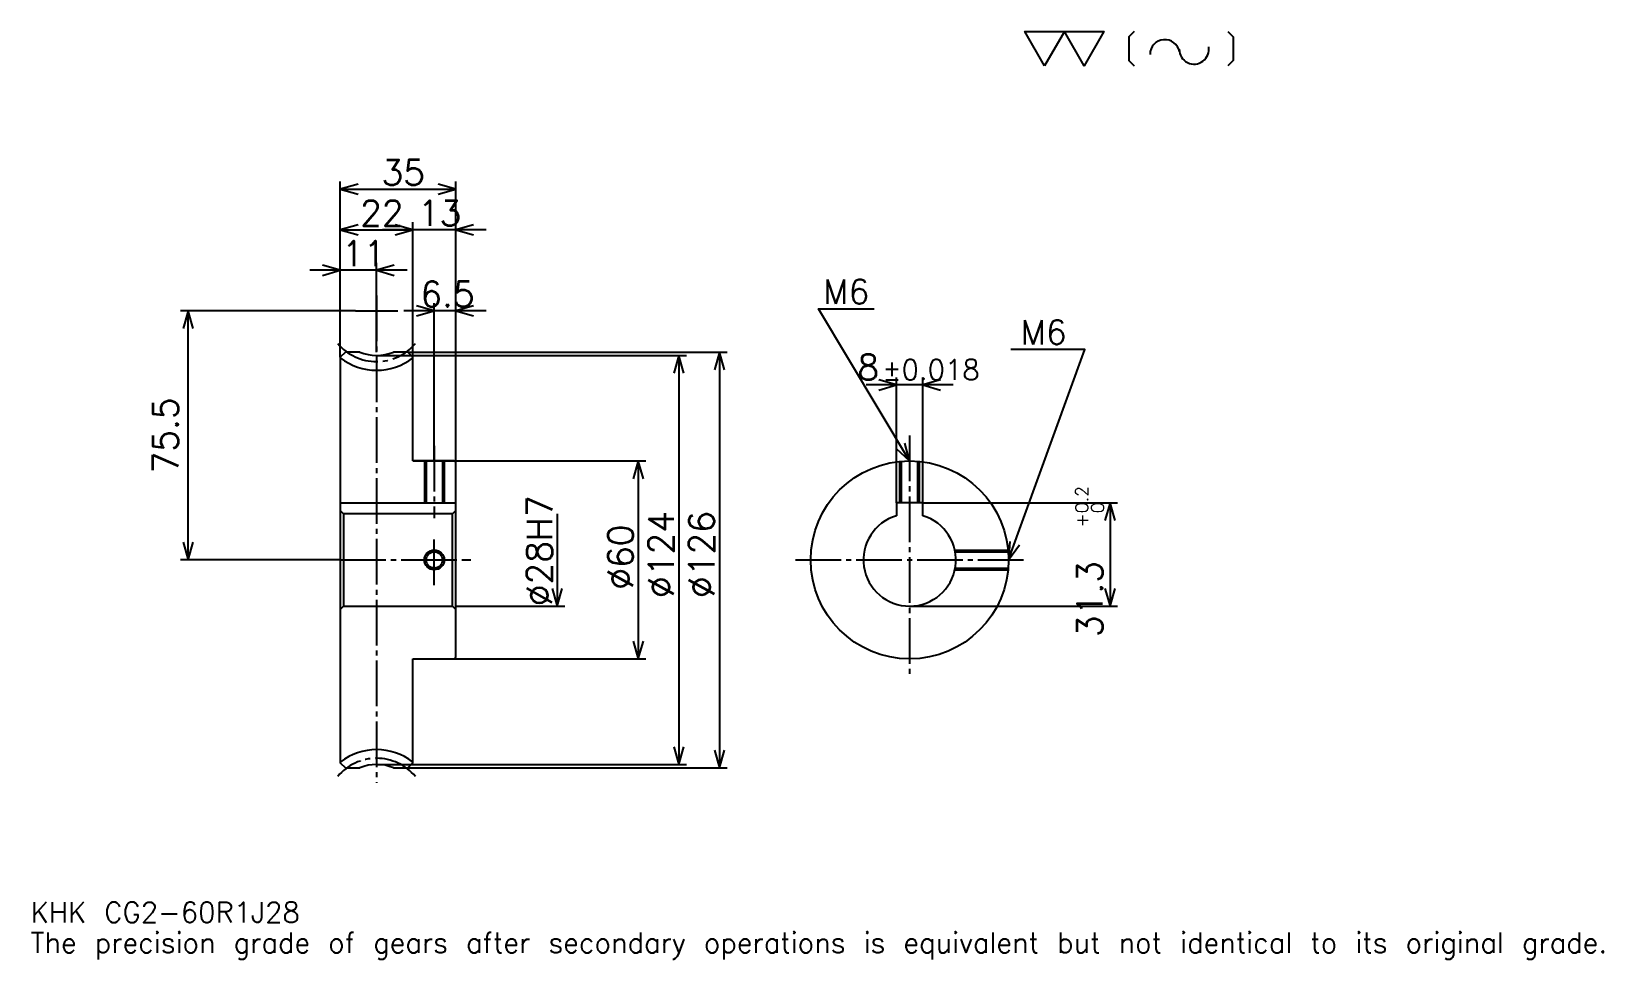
# Model space of a CAD drawing. Extents: x 16 to 492, y 6 to 287.
import ezdxf

# ---------------------------------------------------------------- set-up
doc = ezdxf.new("R2010")
doc.units = 0
doc.linetypes.add('DASHDOT', pattern=[18.439023, 13.829268, -1.536585, 1.536585, -1.536585])
doc.layers.get('0').update_dxf_attribs({"linetype": 'CONTINUOUS'})
doc.layers.add('DASHDOT', color=6, linetype='DASHDOT')
doc.styles.add('KANJI', font='TXT', dxfattribs={"bigfont": 'BIGFONT'})

msp = doc.modelspace()

# ---------------------------------------------------------------- linework, layer by layer
at = {"color": 5}
for p, q in [((109.231705, 189.768295), (109.231705, 241.451233)), ((109.231705, 239.146347), (144.231705, 239.146347)), ((144.231705, 189.768295), (144.231705, 241.451233)), ((131.231705, 189.768295), (131.231705, 229.158539)), ((109.231705, 226.853668), (131.231705, 226.853668)), ((153.451218, 226.853668), (122.012192, 226.853668)), ((129.451218, 214.560974), (100.012192, 214.560974)), ((120.231705, 189.768295), (120.231705, 216.865845)), ((113.841461, 202.268295), (60.829266, 202.268295)), ((63.134144, 126.768295), (63.134144, 202.268295)), ((153.451218, 202.268295), (128.512192, 202.268295)), ((137.731705, 189.768295), (137.731705, 204.573181)), ((109.231705, 188.231705), (109.231705, 189.768295)), ((120.231705, 188.768295), (144.231705, 188.768295)), ((129.695114, 189.768295), (144.231705, 189.768295)), ((131.231705, 188.231705), (131.231705, 189.768295)), ((137.731705, 156.768295), (137.731705, 189.768295)), ((137.731705, 156.768295), (137.731705, 189.768295)), ((144.231705, 189.768295), (226.439026, 189.768295)), ((144.231705, 156.268295), (144.231705, 189.768295)), ((144.231705, 188.768295), (214.146332, 188.768295)), ((211.841461, 188.768295), (211.841461, 64.768295)), ((224.13414, 189.768295), (224.13414, 63.768295)), ((277.792664, 144.068298), (277.792664, 182.121948)), ((285.792664, 144.068298), (285.792664, 182.121948)), ((295.012207, 179.817078), (268.573181, 179.817078)), ((131.231705, 156.768295), (144.231705, 156.768295)), ((144.231705, 156.768295), (201.853668, 156.768295)), ((199.548782, 156.768295), (199.548782, 96.768295)), ((285.792664, 144.068298), (344.829254, 144.068298)), ((342.524384, 144.068298), (342.524384, 112.768295)), ((174.963409, 140.768295), (174.963409, 112.768295)), ((109.231705, 126.768295), (60.829266, 126.768295)), ((144.231705, 112.768295), (177.26828, 112.768295)), ((281.792664, 112.768295), (344.829254, 112.768295)), ((131.231705, 96.768295), (144.231705, 96.768295)), ((144.231705, 96.768295), (201.853668, 96.768295)), ((120.231705, 64.768295), (144.231705, 64.768295)), ((129.695114, 63.768295), (144.231705, 63.768295)), ((144.231705, 64.768295), (214.146332, 64.768295)), ((144.231705, 63.768295), (226.439026, 63.768295))]:
    msp.add_line(p, q, dxfattribs=at)
at = {"color": 4}
for p, q in [((109.231705, 144.068298), (144.231705, 144.068298)), ((144.231705, 141.768295), (143.231705, 140.768295)), ((109.231705, 111.768295), (110.231705, 112.768295)), ((144.231705, 111.768295), (143.231705, 112.768295))]:
    msp.add_line(p, q, dxfattribs=at)
at = {"color": 7}
for points in [[(322.682922, 276.585358), (316.690247, 286.972687), (340.66098, 286.972687), (334.668274, 276.585358), (328.675598, 286.972687), (322.682922, 276.585358)], [(349.849762, 286.972687), (348.251709, 285.374634), (348.251709, 278.183411), (349.849762, 276.585358)], [(378.215118, 286.972687), (379.813171, 285.374634), (379.813171, 278.183411), (378.215118, 276.585358)]]:
    msp.add_lwpolyline(points, dxfattribs=at)
at = {"color": 5}
for points in [[(114.609756, 240.682922), (109.231705, 239.146347), (114.609756, 237.609772)], [(138.853653, 237.609772), (144.231705, 239.146347), (138.853653, 240.682922)], [(114.609756, 228.390244), (109.231705, 226.853668), (114.609756, 225.317078)], [(125.853653, 225.317078), (131.231705, 226.853668), (125.853653, 228.390244)], [(125.853653, 225.317078), (131.231705, 226.853668), (125.853653, 228.390244)], [(149.609756, 228.390244), (144.231705, 226.853668), (149.609756, 225.317078)], [(103.853653, 213.024384), (109.231705, 214.560974), (103.853653, 216.097565)], [(125.609756, 216.097565), (120.231705, 214.560974), (125.609756, 213.024384)], [(64.670731, 196.890244), (63.134144, 202.268295), (61.597557, 196.890244)], [(132.353653, 200.73172), (137.731705, 202.268295), (132.353653, 203.804871)], [(149.609756, 203.804871), (144.231705, 202.268295), (149.609756, 200.73172)], [(281.792664, 156.768295), (254.13414, 202.86586), (271.03656, 202.86586)], [(213.378052, 183.390244), (211.841461, 188.768295), (210.304871, 183.390244)], [(225.670715, 184.390244), (224.13414, 189.768295), (222.597565, 184.390244)], [(311.792664, 126.768295), (334.841461, 190.573181), (312.407318, 190.573181)], [(272.414612, 178.280487), (277.792664, 179.817078), (272.414612, 181.353668)], [(291.170715, 181.353668), (285.792664, 179.817078), (291.170715, 178.280487)], [(277.708069, 160.589371), (281.792664, 156.768295), (280.343323, 162.170502)], [(201.085358, 151.390244), (199.548782, 156.768295), (198.012207, 151.390244)], [(344.060974, 138.690247), (342.524384, 144.068298), (340.987793, 138.690247)], [(61.597557, 132.146347), (63.134144, 126.768295), (64.670731, 132.146347)], [(312.174683, 132.348495), (311.792664, 126.768295), (315.065063, 131.304382)], [(173.426819, 118.146347), (174.963409, 112.768295), (176.5, 118.146347)], [(340.987793, 118.146347), (342.524384, 112.768295), (344.060974, 118.146347)], [(198.012207, 102.146347), (199.548782, 96.768295), (201.085358, 102.146347)], [(210.304871, 70.146347), (211.841461, 64.768295), (213.378052, 70.146347)], [(222.597565, 69.146347), (224.13414, 63.768295), (225.670715, 69.146347)]]:
    msp.add_lwpolyline(points, dxfattribs=at)
at = {"color": 4}
for points in [[(115.132683, 189.768295), (110.768288, 189.768295), (109.231705, 188.231705), (109.231705, 111.768295)], [(131.231705, 156.768295), (131.231705, 188.231705), (129.695114, 189.768295), (125.330727, 189.768295)], [(131.231705, 96.768295), (143.731705, 96.768295), (144.231705, 97.268295), (144.231705, 156.268295), (143.731705, 156.768295), (131.231705, 156.768295)], [(134.731705, 156.768295), (134.731705, 144.068298)], [(135.271698, 156.768295), (135.271698, 144.068298)], [(140.191711, 156.768295), (140.191711, 144.068298)], [(140.731705, 156.768295), (140.731705, 144.068298)], [(278.792664, 144.068298), (278.792664, 156.61792)], [(279.332672, 144.068298), (279.332672, 156.667267)], [(284.252686, 144.068298), (284.252686, 156.667267)], [(284.792664, 144.068298), (284.792664, 156.61792)], [(285.792664, 140.184708), (285.792664, 144.068298), (277.792664, 144.068298), (277.792664, 140.184708)], [(109.231705, 141.768295), (110.231705, 140.768295), (110.231705, 112.768295), (143.231705, 112.768295), (143.231705, 140.768295), (110.231705, 140.768295)], [(295.467468, 129.768295), (311.642303, 129.768295)], [(295.57486, 129.228302), (311.69165, 129.228302)], [(295.57486, 124.308296), (311.69165, 124.308296)], [(295.467468, 123.768295), (311.642303, 123.768295)], [(109.231705, 111.768295), (109.231705, 65.304886), (110.768288, 63.768295), (115.132683, 63.768295)], [(125.330727, 63.768295), (129.695114, 63.768295), (131.231705, 65.304886), (131.231705, 96.768295)]]:
    msp.add_lwpolyline(points, dxfattribs=at)
for centre, radius in [((281.792664, 126.768295), 30), ((137.731705, 126.768295), 2.46)]:
    msp.add_circle(centre, radius, dxfattribs=at)
at = {"color": 7}
msp.add_circle((137.731705, 126.768295), 3, dxfattribs=at)
for centre, start, end in [((359.138397, 279.999786), 10, 180), ((367.990875, 281.560699), 180, 10)]:
    msp.add_arc(centre, 4.494512, start, end, dxfattribs=at)
at = {"color": 4}
for centre, radius, start, end in [((120.231705, 202.268295), 18, 232.33011338, 307.66988662), ((120.231705, 202.268295), 13.5, 247.80839416, 292.19160779), ((281.792664, 126.768295), 14, 106.60154993, 73.39845007), ((120.231705, 51.268295), 18, 52.33011338, 127.66988662), ((120.231705, 51.268295), 13.5, 67.80839221, 112.19160584)]:
    msp.add_arc(centre, radius, start, end, dxfattribs=at)
at = {"layer": 'DASHDOT', "color": 7}
for p, q in [((120.231705, 206.878052), (120.231705, 59.158539)), ((113.841461, 202.268295), (126.621948, 202.268295)), ((281.792664, 164.451218), (281.792664, 92.158539)), ((109.231705, 126.768295), (148.841461, 126.768295)), ((247.182922, 126.768295), (316.402435, 126.768295))]:
    msp.add_line(p, q, dxfattribs=at)
for points in [[(137.731705, 161.378052), (137.731705, 139.458542)], [(137.731705, 119.158539), (137.731705, 134.378052)], [(130.121948, 126.768295), (145.341461, 126.768295)]]:
    msp.add_lwpolyline(points, dxfattribs=at)
for centre, start, end in [((120.231705, 202.268295), 219.99999648, 320.00000352), ((120.231705, 51.268295), 39.99999648, 140.00000352)]:
    msp.add_arc(centre, 15.375, start, end, dxfattribs=at)

# ---------------------------------------------------------------- texts
at = {"color": 7, "style": 'KANJI'}
for s, height, p in [('35', 7.682927, (121.737801, 240.37561)), ('22', 7.682927, (115.237801, 228.082932)), ('13', 7.682927, (132.737808, 228.082932)), ('11', 7.682927, (109.737801, 215.790253)), ('6.5', 7.682927, (133.490845, 203.497559)), ('M6', 7.37561, (255.670731, 204.402435)), ('M6', 7.37561, (315.480469, 192.109756)), ('8', 7.682927, (265.933594, 181.353668)), ('%%p0.018', 6.146341, (273.538757, 181.353668)), ('KHK CG2-60R1J28', 6.146341, (15.365853, 16.902439)), ('The precision grade of gears after secondary operations is equivalent but not identical to its original grade.', 6.146341, (15.365853, 7.682927))]:
    msp.add_text(s, height=height, dxfattribs=at).set_placement(p)
for s, height, p in [('75.5', 7.682927, (60.060974, 152.993896)), ('0.2', 3.841463, (335.917053, 140.938705)), ('%%c28H7', 7.682927, (173.426819, 112.746956)), ('0', 3.841463, (340.680481, 140.938705)), ('%%c124', 7.682927, (210.304871, 115.243904)), ('%%c126', 7.682927, (222.597565, 115.243904)), ('+', 3.841463, (335.917053, 136.636261)), ('%%c60', 7.682927, (198.012207, 117.74086)), ('31.3', 7.682927, (340.219513, 103.381516))]:
    msp.add_text(s, height=height, rotation=90, dxfattribs=at).set_placement(p)

doc.saveas('drawing.dxf')
